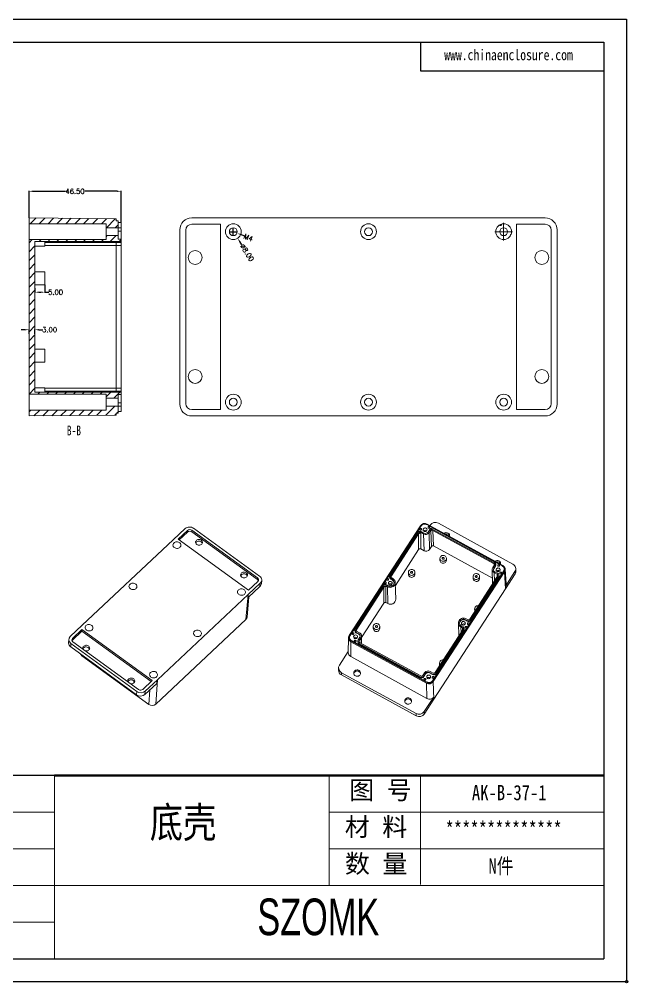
# Model space of a CAD drawing. Header units: inches. Extents: x -1263 to -64, y 346 to 832.
# Drawn here: x -370.8 to -63.6, y 345.6 to 831.6 of the extents above; entities that cross this region are included whole.
import ezdxf

# ---------------------------------------------------------------- set-up
doc = ezdxf.new("R2010")
doc.units = ezdxf.units.IN
doc.layers.add('10', color=7, linetype='Continuous')
doc.layers.add('文字', color=81, linetype='Continuous')
doc.layers.add('粗实线', color=7, linetype='Continuous', lineweight=30)
doc.layers.add('细实线', color=3, linetype='Continuous', lineweight=9)
doc.styles.add('SLDTEXTSTYLE6', font='TXT', dxfattribs={"width": 0.7})
doc.styles.get("Standard").update_dxf_attribs({"font": 'txt', "bigfont": 'gbcbig.shx'})
doc.styles.add('宋体', font='', dxfattribs={"width": 0.8, "height": 3.5})
doc.styles.add('长仿宋', font='', dxfattribs={"width": 0.7, "height": 4})
doc.styles.get('宋体').set_extended_font_data('SimSun')
doc.styles.get('长仿宋').set_extended_font_data('SimSun')
doc.dimstyles.new('2.5', dxfattribs={"dimtxt": 2.5, "dimasz": 2, "dimexe": 0.18, "dimexo": 0.0625, "dimgap": 0.09, "dimtad": 0, "dimzin": 0, "dimdsep": 46, "dimtxsty": 'Standard', "dimcen": 2, "dimclrd": 3, "dimclre": 3, "dimclrt": 256, "dimadec": 0, "dimazin": 0, "dimtfac": 1, "dimtofl": 0, "dimtmove": 0, "dimatfit": 3, "dimfxl": 1, "dimtolj": 1, "dimtzin": 0, "dimarcsym": 0})
pattern_1 = [(45, (-139.8787, -478.574), (-2.245064, 2.245064), [])]

# ---------------------------------------------------------------- blocks, each defined once
blk = doc.blocks.new('SW_CENTERMARKSYMBOL_33')
at = {"color": 0, "linetype": 'Continuous', "lineweight": 0}
for p, q in [((-2.5, 0), (-4.5, 0)), ((0, 0), (-2.5, 0)), ((0, 2.5), (0, 4.5)), ((0, 0), (0, 2.5)), ((0, 0), (0, -2.5)), ((0, 0), (2.5, 0)), ((2.5, 0), (4.5, 0)), ((0, -2.5), (0, -4.5))]:
    blk.add_line(p, q, dxfattribs=at)
blk = doc.blocks.new('*D149')
at = {"color": 3, "lineweight": -2, "transparency": 16777216}
for p, q in [((-365.88, 731.44), (-365.88, 744.98)), ((-363.88, 744.8), (-347.51, 744.8)), ((-321.38, 744.8), (-337.75, 744.8)), ((-319.38, 729.18), (-319.38, 744.98))]:
    blk.add_line(p, q, dxfattribs=at)
at = {"color": 3, "transparency": 16777216}
for points in [[(-363.88, 745.13), (-363.88, 744.46), (-365.88, 744.8)], [(-321.38, 745.13), (-321.38, 744.46), (-319.38, 744.8)]]:
    blk.add_solid(points, dxfattribs=at)
at = {"layer": 'Defpoints', "color": 0, "transparency": 16777216}
for p in [(-319.38, 744.8), (-365.88, 731.37), (-319.38, 729.11)]:
    blk.add_point(p, dxfattribs=at)
at = {"transparency": 16777216, "insert": (-342.63, 744.8), "char_height": 2.5, "attachment_point": 5}
blk.add_mtext('\\A1;46.50', dxfattribs=at)
blk = doc.blocks.new('*D150')
at = {"color": 3, "lineweight": -2, "transparency": 16777216}
for p, q in [((-367.88, 674.95), (-369.88, 674.95)), ((-365.88, 672.97), (-365.88, 675.13)), ((-362.88, 672.97), (-362.88, 675.13)), ((-360.88, 674.95), (-358.88, 674.95))]:
    blk.add_line(p, q, dxfattribs=at)
at = {"color": 3, "transparency": 16777216}
for points in [[(-367.88, 675.28), (-367.88, 674.62), (-365.88, 674.95)], [(-360.88, 675.28), (-360.88, 674.62), (-362.88, 674.95)]]:
    blk.add_solid(points, dxfattribs=at)
at = {"layer": 'Defpoints', "color": 0, "transparency": 16777216}
for p in [(-365.88, 672.91), (-362.88, 674.95), (-362.88, 672.91)]:
    blk.add_point(p, dxfattribs=at)
at = {"transparency": 16777216, "insert": (-355.46, 674.95), "char_height": 2.5, "attachment_point": 5}
blk.add_mtext('\\A1;3.00', dxfattribs=at)
blk = doc.blocks.new('*D151')
at = {"color": 3, "lineweight": -2, "transparency": 16777216}
for p, q in [((-362.88, 695.85), (-362.88, 693.7)), ((-357.88, 697.6), (-357.88, 693.7)), ((-360.88, 693.88), (-359.88, 693.88)), ((-357.88, 693.88), (-355.88, 693.88))]:
    blk.add_line(p, q, dxfattribs=at)
at = {"color": 3, "transparency": 16777216}
for points in [[(-360.88, 694.21), (-360.88, 693.55), (-362.88, 693.88)], [(-359.88, 694.21), (-359.88, 693.55), (-357.88, 693.88)]]:
    blk.add_solid(points, dxfattribs=at)
at = {"layer": 'Defpoints', "color": 0, "transparency": 16777216}
for p in [(-362.88, 695.91), (-357.88, 697.66), (-357.88, 693.88)]:
    blk.add_point(p, dxfattribs=at)
at = {"transparency": 16777216, "insert": (-352.46, 693.88), "char_height": 2.5, "attachment_point": 5}
blk.add_mtext('\\A1;5.00', dxfattribs=at)
blk = doc.blocks.new('*D153')
at = {"color": 3, "lineweight": -2, "transparency": 16777216}
for p, q in [((-264.73, 724.41), (-260.73, 724.41)), ((-262.73, 722.41), (-262.73, 726.41)), ((-258.34, 717.72), (-259.44, 719.4))]:
    blk.add_line(p, q, dxfattribs=at)
at = {"color": 3, "transparency": 16777216}
blk.add_solid([(-259.16, 719.58), (-259.72, 719.21), (-260.54, 721.07)], dxfattribs=at)
at = {"layer": 'Defpoints', "color": 0, "transparency": 16777216}
for p in [(-264.92, 727.76), (-260.54, 721.07)]:
    blk.add_point(p, dxfattribs=at)
at = {"transparency": 16777216, "insert": (-255.78, 713.82), "char_height": 2.5, "attachment_point": 5, "rotation": 303.2694}
blk.add_mtext('\\A1;∅8.00', dxfattribs=at)
blk = doc.blocks.new('*D154')
at = {"color": 3, "lineweight": -2, "transparency": 16777216}
for p, q in [((-264.73, 724.41), (-260.73, 724.41)), ((-262.73, 722.41), (-262.73, 726.41)), ((-257.14, 722.23), (-259, 722.96))]:
    blk.add_line(p, q, dxfattribs=at)
at = {"color": 3, "transparency": 16777216}
blk.add_solid([(-258.88, 723.27), (-259.12, 722.65), (-260.87, 723.69)], dxfattribs=at)
at = {"layer": 'Defpoints', "color": 0, "transparency": 16777216}
for p in [(-264.59, 725.14), (-260.87, 723.69)]:
    blk.add_point(p, dxfattribs=at)
at = {"transparency": 16777216, "insert": (-255.12, 721.44), "char_height": 2.5, "attachment_point": 5, "rotation": 338.7024}
blk.add_mtext('\\A1;M4', dxfattribs=at)

msp = doc.modelspace()

# ---------------------------------------------------------------- hatches: boundary and pattern name
at = {"linetype": 'Continuous', "lineweight": 0}
h = msp.add_hatch(dxfattribs=at)
h.set_pattern_fill('ANSI31', color=4, style=0)
h.set_pattern_definition(pattern_1)
h.paths.add_polyline_path([(-320.88, 729.913), (-321.88, 729.913), (-321.88, 730.913), (-365.88, 731.374), (-365.88, 728.413), (-326.88, 728.413), (-326.88, 726.413), (-320.88, 726.413)], flags=0)
h = msp.add_hatch(dxfattribs=at)
h.set_pattern_fill('ANSI31', color=4, style=0)
h.set_pattern_definition(pattern_1)
h.paths.add_polyline_path([(-362.88, 719.413), (-319.38, 719.413), (-319.38, 720.613), (-320.88, 720.613), (-320.88, 722.413), (-326.88, 722.413), (-326.88, 720.413), (-365.88, 720.413), (-365.88, 642.413), (-326.88, 642.413), (-326.88, 640.413), (-320.88, 640.413), (-320.88, 642.213), (-319.38, 642.213), (-319.38, 643.413), (-362.88, 643.413)], flags=0)
h = msp.add_hatch(dxfattribs=at)
h.set_pattern_fill('ANSI31', color=4, style=0)
h.set_pattern_definition(pattern_1)
h.paths.add_polyline_path([(-321.88, 632.913), (-320.88, 632.913), (-320.88, 636.413), (-326.88, 636.413), (-326.88, 634.413), (-365.88, 634.413), (-365.88, 631.453), (-321.88, 631.913)], flags=0)

# ---------------------------------------------------------------- linework, layer by layer
for p, q in [((-750.672, 831.561), (-64.132, 831.561)), ((-64.132, 831.561), (-64.132, 346.129)), ((-727.556, 820.003), (-75.69, 820.003)), ((-168.154, 820.003), (-168.154, 805.556)), ((-75.69, 820.003), (-75.69, 357.687)), ((-168.154, 805.556), (-75.69, 805.556)), ((-353.08, 450.15), (-491.775, 450.15)), ((-727.556, 357.687), (-75.69, 357.687)), ((-750.672, 346.129), (-64.132, 346.129))]:
    msp.add_line(p, q)
at = {"color": 7, "linetype": 'Continuous', "lineweight": 15}
for p, q in [((-365.88, 731.374), (-365.88, 728.413)), ((-365.88, 731.374), (-321.88, 730.913)), ((-321.88, 730.913), (-321.88, 729.913)), ((-321.88, 729.913), (-320.88, 729.913)), ((-320.88, 726.413), (-320.88, 729.913)), ((-320.88, 729.113), (-319.38, 729.113)), ((-319.38, 729.113), (-319.38, 726.413)), ((-283.731, 731.374), (-264.942, 731.374)), ((-264.942, 731.374), (-124.02, 731.374)), ((-105.231, 731.374), (-124.02, 731.374)), ((-326.88, 728.413), (-365.88, 728.413)), ((-365.88, 728.413), (-365.88, 720.413)), ((-326.88, 728.413), (-326.88, 726.413)), ((-326.88, 726.413), (-320.88, 726.413)), ((-326.88, 726.413), (-326.88, 722.413)), ((-320.88, 726.413), (-320.88, 722.413)), ((-319.38, 726.413), (-320.88, 726.413)), ((-319.38, 724.663), (-320.88, 724.663)), ((-319.38, 726.413), (-319.38, 724.663)), ((-319.38, 724.663), (-319.38, 720.613)), ((-289.731, 637.454), (-289.731, 725.373)), ((-286.731, 725.163), (-286.731, 637.663)), ((-269.231, 728.163), (-283.731, 728.163)), ((-269.231, 634.663), (-269.231, 728.163)), ((-119.731, 728.163), (-105.231, 728.163)), ((-119.731, 634.663), (-119.731, 728.163)), ((-102.231, 725.163), (-102.231, 637.663)), ((-99.231, 637.454), (-99.231, 725.373)), ((-365.88, 720.413), (-326.88, 720.413)), ((-365.88, 720.413), (-365.88, 642.413)), ((-362.88, 719.413), (-362.88, 643.413)), ((-319.38, 719.413), (-362.88, 719.413)), ((-357.88, 717.163), (-357.88, 719.413)), ((-326.88, 722.413), (-326.88, 720.413)), ((-320.88, 722.413), (-326.88, 722.413)), ((-320.88, 720.613), (-320.88, 722.413)), ((-320.88, 720.613), (-319.38, 720.613)), ((-319.38, 719.413), (-319.38, 720.613)), ((-319.38, 718.913), (-319.38, 719.413)), ((-362.88, 717.163), (-357.88, 717.163)), ((-319.38, 718.913), (-357.88, 718.913)), ((-319.38, 717.413), (-321.88, 717.413)), ((-321.88, 645.413), (-321.88, 717.413)), ((-319.38, 718.913), (-319.38, 717.413)), ((-319.38, 645.413), (-319.38, 717.413)), ((-357.88, 704.163), (-362.88, 704.163)), ((-357.88, 700.913), (-357.88, 704.163)), ((-357.88, 697.663), (-357.88, 700.913)), ((-362.88, 697.663), (-357.88, 697.663)), ((-357.88, 665.163), (-362.88, 665.163)), ((-357.88, 665.163), (-357.88, 661.913)), ((-357.88, 661.913), (-357.88, 658.663)), ((-362.88, 658.663), (-357.88, 658.663)), ((-365.88, 634.413), (-365.88, 642.413)), ((-365.88, 642.413), (-326.88, 642.413)), ((-357.88, 645.663), (-362.88, 645.663)), ((-319.38, 643.413), (-362.88, 643.413)), ((-357.88, 645.663), (-357.88, 643.413)), ((-319.38, 643.913), (-357.88, 643.913)), ((-326.88, 642.413), (-326.88, 640.413)), ((-321.88, 645.413), (-319.38, 645.413)), ((-319.38, 642.213), (-320.88, 642.213)), ((-320.88, 640.413), (-320.88, 642.213)), ((-319.38, 645.413), (-319.38, 643.913)), ((-319.38, 643.413), (-319.38, 643.913)), ((-319.38, 642.213), (-319.38, 643.413)), ((-319.38, 642.213), (-319.38, 638.163)), ((-320.88, 640.413), (-326.88, 640.413)), ((-326.88, 636.413), (-326.88, 640.413)), ((-320.88, 636.413), (-320.88, 640.413)), ((-319.38, 638.163), (-320.88, 638.163)), ((-319.38, 638.163), (-319.38, 636.414)), ((-326.88, 634.413), (-365.88, 634.413)), ((-365.88, 634.413), (-365.88, 631.453)), ((-321.88, 631.913), (-365.88, 631.453)), ((-326.88, 636.413), (-326.88, 634.413)), ((-326.88, 636.413), (-320.88, 636.413)), ((-321.88, 632.913), (-321.88, 631.913)), ((-320.88, 632.913), (-321.88, 632.913)), ((-320.88, 636.414), (-319.38, 636.414)), ((-320.88, 632.913), (-320.88, 636.413)), ((-319.38, 633.714), (-320.88, 633.714)), ((-319.38, 636.414), (-319.38, 633.714)), ((-283.731, 634.663), (-269.231, 634.663)), ((-105.231, 634.663), (-119.731, 634.663)), ((-264.942, 631.453), (-283.731, 631.453)), ((-124.02, 631.453), (-264.942, 631.453)), ((-105.231, 631.453), (-124.02, 631.453)), ((-293.112, 568.905), (-286.998, 574.638)), ((-285.78, 573.754), (-290.499, 569.329)), ((-285.834, 572.899), (-285.78, 573.754)), ((-283.721, 572.989), (-283.667, 573.843)), ((-250.487, 549.749), (-283.667, 573.843)), ((-282.77, 574.816), (-249.431, 550.606)), ((-168.252, 576.103), (-204.212, 520.703)), ((-167.827, 576.063), (-203.787, 520.664)), ((-126.907, 555.795), (-165.084, 576.706)), ((-126.645, 555.995), (-164.823, 576.907)), ((-163.502, 574.252), (-164.401, 572.867)), ((-162.987, 573.97), (-163.886, 572.585)), ((-163.294, 576.376), (-163.441, 576.15)), ((-162.976, 573.48), (-162.987, 573.97)), ((-162.687, 565.637), (-162.976, 573.48)), ((-131.073, 557.294), (-161.958, 574.211)), ((-161.958, 574.211), (-161.947, 573.722)), ((-131.062, 556.805), (-161.947, 573.722)), ((-161.947, 573.722), (-161.658, 565.878)), ((-130.765, 557.769), (-161.65, 574.686)), ((-121.555, 556.732), (-159.179, 577.341)), ((-338.968, 525.904), (-293.112, 568.905)), ((-290.499, 569.329), (-255.044, 543.583)), ((-285.834, 572.899), (-290.016, 568.978)), ((-250.541, 548.895), (-283.721, 572.989)), ((-169.674, 572.805), (-183.737, 551.14)), ((-169.159, 572.523), (-183.222, 550.858)), ((-169.148, 572.034), (-183.211, 550.369)), ((-169.148, 572.034), (-169.159, 572.523)), ((-169.154, 564.121), (-169.148, 572.034)), ((-166.629, 571.942), (-168.13, 572.764)), ((-168.13, 572.764), (-168.119, 572.274)), ((-168.119, 572.274), (-168.125, 564.362)), ((-166.321, 572.417), (-167.822, 573.239)), ((-166.629, 571.942), (-166.439, 563.439)), ((-163.886, 572.585), (-163.696, 564.082)), ((-169.154, 564.121), (-180.905, 546.018)), ((-166.439, 563.439), (-168.125, 564.362)), ((-162.687, 565.637), (-163.696, 564.082)), ((-131.899, 549.578), (-161.658, 565.878)), ((-158.392, 559.607), (-158.37, 558.63)), ((-155.121, 558.702), (-155.143, 559.679)), ((-131.714, 554.963), (-130.815, 556.348)), ((-131.199, 554.681), (-130.3, 556.066)), ((-131.199, 554.681), (-131.193, 554.388)), ((-131.193, 554.388), (-130.294, 555.773)), ((-131.062, 556.805), (-131.073, 557.294)), ((-130.294, 555.773), (-130.3, 556.066)), ((-130.102, 556.437), (-130.109, 556.73)), ((-125.93, 554.061), (-125.935, 554.256)), ((-124.995, 546.787), (-125.434, 554.151)), ((-120.029, 553.321), (-120.1, 554.518)), ((-250.541, 548.895), (-250.487, 549.749)), ((-183.928, 550.475), (-183.922, 550.182)), ((-183.272, 549.437), (-182.521, 549.026)), ((-183.272, 549.437), (-183.266, 549.144)), ((-183.222, 550.858), (-183.211, 550.369)), ((-182.964, 549.912), (-182.213, 549.501)), ((-174.334, 552.515), (-174.312, 551.538)), ((-171.063, 551.61), (-171.085, 552.588)), ((-162.178, 497.872), (-126.218, 553.272)), ((-162.174, 497.677), (-126.214, 553.077)), ((-161.745, 497.442), (-125.785, 552.842)), ((-143.329, 529.006), (-129.266, 550.672)), ((-142.814, 528.725), (-128.751, 550.39)), ((-142.808, 528.431), (-128.745, 550.097)), ((-141.662, 550.443), (-141.641, 549.466)), ((-138.391, 549.539), (-138.413, 550.516)), ((-131.998, 553.978), (-131.835, 546.713)), ((-129.524, 551.618), (-131.026, 552.44)), ((-129.216, 552.093), (-130.717, 552.915)), ((-129.513, 551.128), (-129.524, 551.618)), ((-129.044, 553.619), (-129.029, 552.951)), ((-128.745, 550.097), (-128.751, 550.39)), ((-128.553, 550.761), (-128.56, 551.054)), ((-128.511, 553.085), (-128.521, 553.508)), ((-126.218, 553.272), (-126.214, 553.077)), ((-125.277, 544.316), (-125.785, 552.842)), ((-125.277, 544.316), (-120.451, 551.751)), ((-125.198, 545.744), (-120.522, 552.948)), ((-120.451, 551.751), (-120.522, 552.948)), ((-249.108, 547.123), (-255.222, 541.39)), ((-249.256, 545.444), (-255.18, 539.888)), ((-255.044, 543.583), (-250.326, 548.007)), ((-249.256, 545.444), (-249.108, 547.123)), ((-248.541, 546.857), (-248.393, 548.536)), ((-187.204, 545.798), (-201.267, 524.132)), ((-186.69, 545.516), (-200.752, 523.85)), ((-186.679, 545.027), (-200.742, 523.362)), ((-186.679, 545.027), (-186.69, 545.516)), ((-186.684, 537.114), (-186.679, 545.027)), ((-184.91, 545.346), (-185.661, 545.757)), ((-185.661, 545.757), (-185.65, 545.267)), ((-185.65, 545.267), (-185.655, 537.355)), ((-184.602, 545.82), (-185.353, 546.232)), ((-184.91, 545.346), (-184.721, 536.843)), ((-183.266, 549.144), (-182.515, 548.733)), ((-182.521, 549.026), (-182.515, 548.733)), ((-180.748, 538.979), (-180.937, 547.482)), ((-161.474, 488.551), (-125.277, 544.316)), ((-255.222, 541.39), (-301.078, 498.39)), ((-256.339, 528.848), (-255.222, 541.39)), ((-255.743, 530.024), (-254.836, 540.211)), ((-186.684, 537.114), (-198.002, 519.678)), ((-185.655, 537.355), (-184.721, 536.843)), ((-140.875, 534.188), (-140.853, 533.211)), ((-345.082, 520.171), (-338.968, 525.904)), ((-256.339, 528.848), (-301.895, 486.129)), ((-192.057, 525.211), (-192.035, 524.234)), ((-188.786, 524.306), (-188.808, 525.283)), ((-149.081, 527.04), (-148.932, 520.374)), ((-147.055, 524.61), (-147.805, 525.022)), ((-146.746, 525.085), (-147.497, 525.496)), ((-145.417, 528.702), (-144.666, 528.29)), ((-145.417, 528.702), (-145.41, 528.408)), ((-145.41, 528.408), (-144.659, 527.997)), ((-145.108, 529.176), (-144.358, 528.765)), ((-144.659, 527.997), (-144.666, 528.29)), ((-142.814, 528.725), (-142.808, 528.431)), ((-343.919, 518.433), (-339.2, 522.857)), ((-343.865, 519.287), (-339.146, 523.711)), ((-339.2, 522.857), (-339.146, 523.711)), ((-339.2, 522.857), (-304.228, 497.461)), ((-339.146, 523.711), (-303.692, 497.965)), ((-201.459, 523.468), (-201.452, 523.175)), ((-200.803, 522.43), (-199.301, 521.607)), ((-200.803, 522.43), (-200.796, 522.136)), ((-200.796, 522.136), (-199.295, 521.314)), ((-200.752, 523.85), (-200.742, 523.362)), ((-200.494, 522.904), (-198.993, 522.082)), ((-199.301, 521.607), (-199.295, 521.314)), ((-197.935, 516.675), (-198.021, 520.544)), ((-160.859, 501.999), (-146.797, 523.664)), ((-160.345, 501.717), (-146.282, 523.382)), ((-160.338, 501.424), (-146.275, 523.089)), ((-147.044, 524.12), (-147.055, 524.61)), ((-146.275, 523.089), (-146.282, 523.382)), ((-146.084, 523.754), (-146.09, 524.047)), ((-345.803, 518.66), (-345.872, 516.923)), ((-344.759, 516.688), (-344.827, 514.951)), ((-344.759, 516.688), (-311.42, 492.478)), ((-343.919, 518.433), (-343.865, 519.287)), ((-310.524, 493.451), (-343.703, 517.545)), ((-204.567, 519.55), (-204.674, 512.059)), ((-204.071, 519.679), (-204.067, 519.484)), ((-203.351, 517.55), (-203.459, 510.058)), ((-203.351, 517.55), (-165.174, 496.638)), ((-203.099, 518.141), (-164.921, 497.229)), ((-203.099, 518.141), (-203.094, 517.946)), ((-203.094, 517.946), (-164.917, 497.034)), ((-199.91, 517.792), (-199.903, 517.499)), ((-198.819, 519.841), (-199.718, 518.456)), ((-199.254, 516.754), (-168.369, 499.836)), ((-199.254, 516.754), (-199.247, 516.46)), ((-199.247, 516.46), (-168.362, 499.543)), ((-198.305, 519.559), (-199.204, 518.174)), ((-199.204, 518.174), (-199.193, 517.684)), ((-198.945, 517.228), (-168.06, 500.311)), ((-344.827, 514.951), (-311.568, 490.798)), ((-305.418, 485.98), (-339.167, 510.488)), ((-209.143, 505.742), (-204.666, 512.64)), ((-203.459, 510.058), (-164.94, 488.96)), ((-158.598, 506.884), (-158.576, 505.907)), ((-209.569, 504.363), (-209.588, 503.215)), ((-208.11, 501.958), (-208.129, 500.809)), ((-170.415, 480.152), (-208.129, 500.809)), ((-170.486, 481.349), (-208.11, 501.958)), ((-167.032, 500.552), (-166.133, 501.937)), ((-166.517, 500.27), (-165.618, 501.655)), ((-166.51, 499.977), (-165.611, 501.362)), ((-165.618, 501.655), (-165.611, 501.362)), ((-163.698, 502.105), (-162.196, 501.283)), ((-163.698, 502.105), (-163.691, 501.812)), ((-163.691, 501.812), (-162.19, 500.99)), ((-163.389, 502.58), (-161.888, 501.758)), ((-162.19, 500.99), (-162.196, 501.283)), ((-160.345, 501.717), (-160.338, 501.424)), ((-303.692, 497.965), (-308.41, 493.54)), ((-307.34, 490.977), (-301.416, 496.532)), ((-307.192, 492.656), (-301.078, 498.39)), ((-301.078, 498.39), (-301.895, 486.129)), ((-168.362, 499.543), (-168.369, 499.836)), ((-166.517, 500.27), (-166.51, 499.977)), ((-164.94, 488.96), (-165.174, 496.638)), ((-164.921, 497.229), (-164.917, 497.034)), ((-162.178, 497.872), (-162.174, 497.677)), ((-161.745, 497.442), (-161.474, 488.551)), ((-311.568, 490.798), (-311.42, 492.478)), ((-307.192, 492.656), (-307.34, 490.977)), ((-161.695, 489.518), (-166.371, 482.313)), ((-166.3, 481.116), (-161.474, 488.551)), ((-170.415, 480.152), (-170.486, 481.349)), ((-166.371, 482.313), (-166.3, 481.116))]:
    msp.add_line(p, q, dxfattribs=at)
at = {"color": 8, "linetype": 'Continuous', "lineweight": 15}
for p, q in [((-321.88, 717.413), (-357.88, 717.413)), ((-357.88, 645.413), (-321.88, 645.413)), ((-131.033, 556.012), (-131.062, 556.805)), ((-183.211, 550.369), (-183.211, 550.133)), ((-131.026, 552.44), (-130.929, 548.11)), ((-129.478, 550.345), (-129.513, 551.128)), ((-147.805, 525.022), (-147.742, 522.207)), ((-200.742, 523.362), (-200.742, 523.125)), ((-147.009, 523.337), (-147.044, 524.12)), ((-199.193, 517.684), (-199.191, 517.446)), ((-198.305, 519.559), (-198.244, 516.844)), ((-339.154, 510.831), (-339.167, 510.488)), ((-305.418, 485.98), (-304.935, 493.232))]:
    msp.add_line(p, q, dxfattribs=at)
at = {"color": 7, "linetype": 'Continuous', "lineweight": 15, "flags": 128}
for points in [[(-168.314, 573.97), (-168.149, 573.916), (-167.973, 573.925), (-167.815, 573.994), (-167.697, 574.114), (-167.638, 574.267), (-167.646, 574.428), (-167.722, 574.574), (-167.852, 574.682), (-168.017, 574.736), (-168.192, 574.727), (-168.351, 574.658), (-168.469, 574.537), (-168.528, 574.385), (-168.519, 574.224), (-168.444, 574.078), (-168.314, 573.97)], [(-166.431, 573.287), (-166.141, 573.181), (-165.829, 573.162), (-165.525, 573.233), (-165.26, 573.387), (-165.06, 573.609), (-164.943, 573.876), (-164.921, 574.164), (-164.998, 574.443), (-165.164, 574.686), (-165.404, 574.87), (-165.694, 574.976), (-166.006, 574.995), (-166.31, 574.924), (-166.575, 574.77), (-166.775, 574.548), (-166.892, 574.281), (-166.914, 573.994), (-166.837, 573.714), (-166.671, 573.471), (-166.431, 573.287)], [(-164.199, 574.934), (-164.034, 574.88), (-163.858, 574.889), (-163.7, 574.959), (-163.582, 575.079), (-163.523, 575.231), (-163.532, 575.393), (-163.607, 575.539), (-163.737, 575.647), (-163.902, 575.7), (-164.077, 575.692), (-164.236, 575.622), (-164.354, 575.502), (-164.413, 575.349), (-164.404, 575.188), (-164.329, 575.042), (-164.199, 574.934)], [(-281.191, 566.685), (-280.854, 566.492), (-280.474, 566.366), (-280.072, 566.316), (-279.668, 566.342), (-279.285, 566.445), (-278.943, 566.619), (-278.661, 566.853), (-278.454, 567.136), (-278.333, 567.452), (-278.305, 567.785), (-278.371, 568.116), (-278.528, 568.427), (-278.767, 568.702), (-279.075, 568.926), (-279.436, 569.086), (-279.83, 569.175), (-280.236, 569.187), (-280.632, 569.122), (-280.997, 568.983), (-281.311, 568.777), (-281.557, 568.517), (-281.722, 568.215), (-281.797, 567.888), (-281.778, 567.555), (-281.666, 567.231), (-281.467, 566.936), (-281.191, 566.685)], [(-292.493, 565.093), (-292.789, 565.358), (-293.01, 565.668), (-293.146, 566.008), (-293.191, 566.362), (-293.142, 566.715), (-293.002, 567.048), (-292.777, 567.347), (-292.478, 567.598), (-292.119, 567.788), (-291.717, 567.91), (-291.29, 567.957), (-290.859, 567.927), (-290.443, 567.822), (-290.062, 567.646), (-289.734, 567.407), (-289.474, 567.118), (-289.295, 566.791), (-289.204, 566.442), (-289.206, 566.086), (-289.301, 565.742), (-289.484, 565.424), (-289.748, 565.147), (-290.079, 564.925), (-290.461, 564.768), (-290.878, 564.684), (-291.31, 564.675), (-291.736, 564.743), (-292.137, 564.884), (-292.493, 565.093)], [(-157.602, 558.357), (-157.911, 558.577), (-158.154, 558.859), (-158.317, 559.187), (-158.389, 559.541), (-158.367, 559.901), (-158.252, 560.246), (-158.051, 560.556), (-157.775, 560.813), (-157.44, 561.002), (-157.067, 561.112), (-156.676, 561.137), (-156.29, 561.075), (-155.932, 560.929), (-155.623, 560.709), (-155.38, 560.427), (-155.218, 560.099), (-155.146, 559.745), (-155.168, 559.385), (-155.283, 559.04), (-155.484, 558.73), (-155.76, 558.473), (-156.094, 558.284), (-156.468, 558.174), (-156.859, 558.15), (-157.244, 558.212), (-157.602, 558.357)], [(-157.024, 559.247), (-157.169, 559.367), (-157.252, 559.529), (-157.262, 559.709), (-157.196, 559.878), (-157.065, 560.012), (-156.889, 560.089), (-156.694, 560.099), (-156.51, 560.039), (-156.366, 559.919), (-156.282, 559.757), (-156.273, 559.577), (-156.338, 559.408), (-156.469, 559.275), (-156.646, 559.197), (-156.84, 559.188), (-157.024, 559.247)], [(-173.544, 551.265), (-173.853, 551.485), (-174.096, 551.767), (-174.259, 552.095), (-174.331, 552.449), (-174.309, 552.809), (-174.194, 553.154), (-173.993, 553.464), (-173.717, 553.721), (-173.382, 553.91), (-173.009, 554.02), (-172.618, 554.045), (-172.232, 553.983), (-171.874, 553.837), (-171.565, 553.617), (-171.322, 553.335), (-171.16, 553.008), (-171.088, 552.653), (-171.11, 552.293), (-171.225, 551.948), (-171.426, 551.638), (-171.702, 551.381), (-172.036, 551.192), (-172.41, 551.082), (-172.8, 551.058), (-173.186, 551.12), (-173.544, 551.265)], [(-129.541, 553.08), (-129.781, 553.264), (-129.947, 553.508), (-130.023, 553.787), (-130.002, 554.074), (-129.885, 554.342), (-129.684, 554.563), (-129.419, 554.717), (-129.116, 554.788), (-128.804, 554.77), (-128.513, 554.663), (-128.273, 554.479), (-128.107, 554.236), (-128.031, 553.957), (-128.052, 553.67), (-128.169, 553.402), (-128.37, 553.18), (-128.635, 553.027), (-128.938, 552.955), (-129.25, 552.974), (-129.541, 553.08)], [(-129.024, 555.667), (-129.155, 555.776), (-129.23, 555.921), (-129.238, 556.083), (-129.179, 556.235), (-129.062, 556.355), (-128.903, 556.425), (-128.727, 556.434), (-128.562, 556.38), (-128.432, 556.272), (-128.357, 556.126), (-128.348, 555.965), (-128.407, 555.812), (-128.525, 555.692), (-128.684, 555.622), (-128.859, 555.614), (-129.024, 555.667)], [(-258.439, 550.163), (-258.715, 550.414), (-258.914, 550.71), (-259.026, 551.033), (-259.045, 551.367), (-258.97, 551.693), (-258.805, 551.995), (-258.559, 552.256), (-258.245, 552.461), (-257.88, 552.6), (-257.484, 552.665), (-257.078, 552.653), (-256.684, 552.565), (-256.323, 552.404), (-256.015, 552.18), (-255.776, 551.905), (-255.62, 551.594), (-255.554, 551.263), (-255.582, 550.931), (-255.703, 550.614), (-255.909, 550.331), (-256.191, 550.097), (-256.533, 549.923), (-256.916, 549.821), (-257.32, 549.794), (-257.723, 549.844), (-258.103, 549.97), (-258.439, 550.163)], [(-184.569, 549.375), (-184.735, 549.429), (-184.91, 549.42), (-185.069, 549.351), (-185.186, 549.23), (-185.245, 549.078), (-185.237, 548.917), (-185.162, 548.771), (-185.032, 548.663), (-184.866, 548.609), (-184.691, 548.618), (-184.532, 548.687), (-184.414, 548.807), (-184.355, 548.96), (-184.364, 549.121), (-184.439, 549.267), (-184.569, 549.375)], [(-182.213, 549.501), (-181.8, 549.22), (-181.454, 548.87), (-181.189, 548.465), (-181.016, 548.02), (-180.94, 547.552), (-180.965, 547.078), (-181.09, 546.619), (-181.31, 546.19), (-181.616, 545.808), (-181.997, 545.488), (-182.438, 545.243), (-182.923, 545.082), (-183.432, 545.01), (-183.946, 545.032), (-184.445, 545.145), (-184.91, 545.346)], [(-172.966, 552.156), (-173.111, 552.276), (-173.194, 552.438), (-173.204, 552.617), (-173.138, 552.786), (-173.007, 552.92), (-172.831, 552.997), (-172.636, 553.007), (-172.452, 552.947), (-172.308, 552.827), (-172.224, 552.665), (-172.215, 552.486), (-172.28, 552.316), (-172.411, 552.183), (-172.588, 552.105), (-172.782, 552.096), (-172.966, 552.156)], [(-140.873, 549.194), (-140.515, 549.048), (-140.129, 548.986), (-139.738, 549.011), (-139.365, 549.121), (-139.03, 549.31), (-138.755, 549.567), (-138.553, 549.877), (-138.438, 550.222), (-138.416, 550.582), (-138.489, 550.936), (-138.651, 551.264), (-138.894, 551.546), (-139.203, 551.766), (-139.561, 551.911), (-139.947, 551.973), (-140.337, 551.949), (-140.711, 551.839), (-141.045, 551.65), (-141.321, 551.393), (-141.522, 551.083), (-141.637, 550.738), (-141.659, 550.378), (-141.587, 550.023), (-141.425, 549.696), (-141.182, 549.414), (-140.873, 549.194)], [(-140.295, 550.084), (-140.111, 550.024), (-139.916, 550.034), (-139.74, 550.111), (-139.609, 550.245), (-139.543, 550.414), (-139.553, 550.593), (-139.636, 550.755), (-139.781, 550.875), (-139.965, 550.935), (-140.16, 550.926), (-140.336, 550.848), (-140.467, 550.715), (-140.532, 550.545), (-140.523, 550.366), (-140.439, 550.204), (-140.295, 550.084)], [(-127.992, 551.883), (-128.122, 551.991), (-128.197, 552.137), (-128.206, 552.299), (-128.147, 552.451), (-128.029, 552.571), (-127.87, 552.641), (-127.695, 552.65), (-127.53, 552.596), (-127.399, 552.488), (-127.324, 552.342), (-127.316, 552.18), (-127.375, 552.028), (-127.492, 551.908), (-127.651, 551.838), (-127.827, 551.83), (-127.992, 551.883)], [(-314.702, 544.267), (-314.998, 544.532), (-315.219, 544.842), (-315.355, 545.183), (-315.399, 545.537), (-315.35, 545.889), (-315.21, 546.222), (-314.986, 546.521), (-314.687, 546.772), (-314.328, 546.963), (-313.926, 547.084), (-313.499, 547.131), (-313.067, 547.101), (-312.651, 546.996), (-312.271, 546.82), (-311.943, 546.582), (-311.683, 546.293), (-311.503, 545.966), (-311.413, 545.616), (-311.415, 545.261), (-311.51, 544.916), (-311.693, 544.598), (-311.956, 544.322), (-312.287, 544.1), (-312.67, 543.943), (-313.087, 543.858), (-313.519, 543.849), (-313.945, 543.917), (-314.346, 544.059), (-314.702, 544.267)], [(-185.725, 547.594), (-185.89, 547.648), (-186.066, 547.64), (-186.224, 547.57), (-186.342, 547.45), (-186.401, 547.297), (-186.393, 547.136), (-186.318, 546.99), (-186.187, 546.882), (-186.022, 546.828), (-185.847, 546.837), (-185.688, 546.907), (-185.57, 547.027), (-185.511, 547.179), (-185.52, 547.34), (-185.595, 547.486), (-185.725, 547.594)], [(-182.521, 549.026), (-182.161, 548.774), (-181.871, 548.454), (-181.665, 548.083), (-181.555, 547.678), (-181.545, 547.261), (-181.637, 546.852), (-181.824, 546.472), (-182.099, 546.139), (-182.448, 545.87), (-182.852, 545.68), (-183.292, 545.577), (-183.745, 545.566), (-184.189, 545.649), (-184.602, 545.82)], [(-182.934, 547.863), (-182.694, 547.679), (-182.528, 547.435), (-182.452, 547.156), (-182.473, 546.869), (-182.59, 546.601), (-182.791, 546.38), (-183.056, 546.226), (-183.359, 546.155), (-183.671, 546.173), (-183.962, 546.28), (-184.202, 546.464), (-184.368, 546.707), (-184.444, 546.986), (-184.423, 547.274), (-184.306, 547.541), (-184.105, 547.763), (-183.84, 547.917), (-183.537, 547.988), (-183.224, 547.969), (-182.934, 547.863)], [(-259.883, 541.411), (-259.526, 541.203), (-259.125, 541.062), (-258.699, 540.994), (-258.268, 541.002), (-257.851, 541.087), (-257.468, 541.244), (-257.137, 541.466), (-256.874, 541.742), (-256.69, 542.061), (-256.595, 542.405), (-256.593, 542.761), (-256.684, 543.11), (-256.863, 543.437), (-257.123, 543.726), (-257.451, 543.964), (-257.832, 544.14), (-258.248, 544.246), (-258.679, 544.276), (-259.106, 544.229), (-259.508, 544.107), (-259.867, 543.916), (-260.166, 543.666), (-260.391, 543.367), (-260.531, 543.033), (-260.58, 542.681), (-260.535, 542.327), (-260.399, 541.987), (-260.178, 541.677), (-259.883, 541.411)], [(-140.853, 533.211), (-140.85, 533.145), (-140.808, 532.89)], [(-336.911, 523.442), (-337.207, 523.707), (-337.427, 524.017), (-337.563, 524.357), (-337.608, 524.711), (-337.559, 525.064), (-337.419, 525.397), (-337.194, 525.696), (-336.895, 525.947), (-336.537, 526.137), (-336.134, 526.259), (-335.707, 526.306), (-335.276, 526.276), (-334.86, 526.17), (-334.479, 525.995), (-334.151, 525.756), (-333.891, 525.467), (-333.712, 525.14), (-333.621, 524.791), (-333.623, 524.435), (-333.718, 524.091), (-333.902, 523.773), (-334.165, 523.496), (-334.496, 523.274), (-334.879, 523.117), (-335.296, 523.032), (-335.728, 523.024), (-336.154, 523.092), (-336.554, 523.233), (-336.911, 523.442)], [(-189.597, 526.533), (-189.955, 526.679), (-190.341, 526.741), (-190.732, 526.716), (-191.105, 526.606), (-191.44, 526.417), (-191.716, 526.16), (-191.917, 525.85), (-192.032, 525.505), (-192.054, 525.145), (-191.982, 524.791), (-191.819, 524.463), (-191.576, 524.181), (-191.267, 523.961), (-190.909, 523.816), (-190.524, 523.754), (-190.133, 523.778), (-189.759, 523.888), (-189.425, 524.077), (-189.149, 524.334), (-188.948, 524.644), (-188.833, 524.989), (-188.811, 525.349), (-188.883, 525.703), (-189.045, 526.031), (-189.288, 526.313), (-189.597, 526.533)], [(-190.175, 525.643), (-190.359, 525.703), (-190.554, 525.693), (-190.73, 525.616), (-190.861, 525.482), (-190.927, 525.313), (-190.917, 525.134), (-190.834, 524.972), (-190.689, 524.851), (-190.505, 524.792), (-190.311, 524.801), (-190.134, 524.879), (-190.003, 525.012), (-189.938, 525.182), (-189.947, 525.361), (-190.031, 525.523), (-190.175, 525.643)], [(-147.805, 525.022), (-148.219, 525.302), (-148.564, 525.652), (-148.829, 526.057), (-149.003, 526.502), (-149.078, 526.97), (-149.053, 527.444), (-148.929, 527.904), (-148.709, 528.333), (-148.402, 528.714), (-148.021, 529.034), (-147.58, 529.279), (-147.096, 529.44), (-146.587, 529.512), (-146.073, 529.49), (-145.574, 529.377), (-145.108, 529.176)], [(-147.497, 525.496), (-147.858, 525.748), (-148.148, 526.068), (-148.353, 526.439), (-148.464, 526.844), (-148.473, 527.261), (-148.382, 527.67), (-148.194, 528.051), (-147.919, 528.383), (-147.571, 528.652), (-147.166, 528.842), (-146.727, 528.945), (-146.273, 528.956), (-145.829, 528.873), (-145.417, 528.702)], [(-146.044, 527.656), (-146.334, 527.762), (-146.646, 527.781), (-146.95, 527.71), (-147.215, 527.556), (-147.415, 527.334), (-147.532, 527.067), (-147.553, 526.78), (-147.477, 526.5), (-147.311, 526.257), (-147.071, 526.073), (-146.781, 525.967), (-146.469, 525.948), (-146.165, 526.019), (-145.9, 526.173), (-145.7, 526.395), (-145.583, 526.662), (-145.561, 526.95), (-145.638, 527.229), (-145.804, 527.472), (-146.044, 527.656)], [(-144.974, 525.273), (-144.844, 525.165), (-144.769, 525.019), (-144.76, 524.858), (-144.819, 524.705), (-144.937, 524.585), (-145.096, 524.516), (-145.271, 524.507), (-145.436, 524.561), (-145.566, 524.669), (-145.642, 524.815), (-145.65, 524.976), (-145.591, 525.128), (-145.473, 525.249), (-145.315, 525.318), (-145.139, 525.327), (-144.974, 525.273)], [(-143.818, 527.054), (-143.688, 526.946), (-143.613, 526.8), (-143.604, 526.638), (-143.663, 526.486), (-143.781, 526.366), (-143.94, 526.296), (-144.115, 526.288), (-144.28, 526.341), (-144.411, 526.449), (-144.486, 526.595), (-144.494, 526.757), (-144.435, 526.909), (-144.317, 527.029), (-144.159, 527.099), (-143.983, 527.108), (-143.818, 527.054)], [(-282.091, 520.586), (-281.735, 520.378), (-281.334, 520.236), (-280.908, 520.168), (-280.476, 520.177), (-280.059, 520.262), (-279.676, 520.419), (-279.346, 520.641), (-279.082, 520.917), (-278.899, 521.235), (-278.804, 521.58), (-278.802, 521.935), (-278.892, 522.284), (-279.072, 522.611), (-279.332, 522.901), (-279.66, 523.139), (-280.041, 523.315), (-280.456, 523.42), (-280.888, 523.45), (-281.315, 523.403), (-281.717, 523.281), (-282.076, 523.091), (-282.375, 522.84), (-282.599, 522.541), (-282.74, 522.208), (-282.788, 521.856), (-282.744, 521.501), (-282.608, 521.161), (-282.387, 520.851), (-282.091, 520.586)], [(-202.014, 522.052), (-201.883, 521.944), (-201.808, 521.798), (-201.8, 521.637), (-201.859, 521.485), (-201.977, 521.365), (-202.135, 521.295), (-202.311, 521.286), (-202.476, 521.34), (-202.606, 521.448), (-202.681, 521.594), (-202.69, 521.755), (-202.631, 521.908), (-202.513, 522.028), (-202.354, 522.098), (-202.179, 522.106), (-202.014, 522.052)], [(-200.465, 520.855), (-200.225, 520.671), (-200.059, 520.428), (-199.982, 520.149), (-200.004, 519.861), (-200.12, 519.594), (-200.321, 519.372), (-200.586, 519.218), (-200.89, 519.147), (-201.202, 519.166), (-201.492, 519.272), (-201.732, 519.456), (-201.898, 519.7), (-201.974, 519.979), (-201.953, 520.266), (-201.836, 520.534), (-201.636, 520.755), (-201.37, 520.909), (-201.067, 520.98), (-200.755, 520.962), (-200.465, 520.855)], [(-344.158, 518.122), (-344.087, 518.238), (-343.919, 518.433)], [(-338.623, 513.856), (-338.723, 514.156), (-338.742, 514.49), (-338.667, 514.816), (-338.502, 515.118), (-338.256, 515.379), (-337.942, 515.584), (-337.578, 515.723), (-337.182, 515.788), (-336.775, 515.776), (-336.381, 515.688), (-336.021, 515.527), (-335.712, 515.303), (-335.474, 515.028), (-335.317, 514.717), (-335.251, 514.386), (-335.279, 514.054), (-335.4, 513.737), (-335.607, 513.454), (-335.888, 513.22), (-336.23, 513.046), (-336.613, 512.944), (-337.017, 512.917), (-337.39, 512.961)], [(-200.981, 518.268), (-200.851, 518.16), (-200.776, 518.014), (-200.767, 517.853), (-200.826, 517.701), (-200.944, 517.58), (-201.103, 517.511), (-201.278, 517.502), (-201.443, 517.556), (-201.573, 517.664), (-201.649, 517.81), (-201.657, 517.971), (-201.598, 518.124), (-201.48, 518.244), (-201.322, 518.313), (-201.146, 518.322), (-200.981, 518.268)], [(-158.531, 505.586), (-158.573, 505.841), (-158.576, 505.907)], [(-304.3, 499.76), (-303.944, 499.552), (-303.543, 499.411), (-303.117, 499.343), (-302.685, 499.351), (-302.268, 499.436), (-301.885, 499.593), (-301.554, 499.815), (-301.291, 500.091), (-301.108, 500.409), (-301.013, 500.754), (-301.01, 501.11), (-301.101, 501.459), (-301.281, 501.786), (-301.54, 502.075), (-301.868, 502.313), (-302.249, 502.489), (-302.665, 502.595), (-303.097, 502.625), (-303.523, 502.578), (-303.926, 502.456), (-304.285, 502.265), (-304.583, 502.015), (-304.808, 501.716), (-304.948, 501.382), (-304.997, 501.03), (-304.953, 500.676), (-304.817, 500.336), (-304.596, 500.026), (-304.3, 499.76)], [(-201.075, 500.384), (-201.397, 500.611), (-201.653, 500.9), (-201.83, 501.237), (-201.917, 501.601), (-201.911, 501.975), (-201.811, 502.338), (-201.623, 502.67), (-201.357, 502.954), (-201.027, 503.174), (-200.651, 503.317), (-200.25, 503.378), (-199.845, 503.352), (-199.458, 503.24), (-199.109, 503.049), (-198.818, 502.789), (-198.6, 502.474), (-198.467, 502.121), (-198.427, 501.749), (-198.48, 501.378), (-198.625, 501.028), (-198.854, 500.719), (-199.154, 500.465), (-199.509, 500.282), (-199.9, 500.179), (-200.306, 500.162), (-200.705, 500.232), (-201.075, 500.384)], [(-163.574, 500.649), (-163.864, 500.755), (-164.177, 500.774), (-164.48, 500.703), (-164.745, 500.549), (-164.946, 500.327), (-165.063, 500.06), (-165.084, 499.772), (-165.008, 499.493), (-164.842, 499.25), (-164.602, 499.066), (-164.311, 498.959), (-163.999, 498.941), (-163.696, 499.012), (-163.431, 499.166), (-163.23, 499.387), (-163.113, 499.655), (-163.092, 499.942), (-163.168, 500.221), (-163.334, 500.465), (-163.574, 500.649)], [(-314.639, 496.439), (-314.265, 496.395), (-313.861, 496.422), (-313.478, 496.525), (-313.137, 496.698), (-312.855, 496.933), (-312.648, 497.216), (-312.527, 497.532), (-312.499, 497.864), (-312.565, 498.195), (-312.722, 498.507), (-312.961, 498.781), (-313.269, 499.005), (-313.63, 499.166), (-314.024, 499.255), (-314.43, 499.267), (-314.826, 499.201), (-315.191, 499.062), (-315.505, 498.857), (-315.751, 498.596), (-315.916, 498.295), (-315.991, 497.968), (-315.972, 497.634), (-315.871, 497.334)], [(-165.806, 499.001), (-165.972, 499.055), (-166.147, 499.047), (-166.306, 498.977), (-166.424, 498.857), (-166.483, 498.704), (-166.474, 498.543), (-166.399, 498.397), (-166.269, 498.289), (-166.103, 498.235), (-165.928, 498.244), (-165.769, 498.314), (-165.651, 498.434), (-165.592, 498.586), (-165.601, 498.748), (-165.676, 498.893), (-165.806, 499.001)], [(-161.691, 499.966), (-161.857, 500.02), (-162.032, 500.011), (-162.191, 499.941), (-162.309, 499.821), (-162.368, 499.669), (-162.359, 499.508), (-162.284, 499.362), (-162.154, 499.254), (-161.988, 499.2), (-161.813, 499.208), (-161.654, 499.278), (-161.536, 499.398), (-161.477, 499.551), (-161.486, 499.712), (-161.561, 499.858), (-161.691, 499.966)], [(-175.338, 486.286), (-174.967, 486.134), (-174.568, 486.064), (-174.162, 486.082), (-173.771, 486.185), (-173.416, 486.368), (-173.116, 486.621), (-172.888, 486.931), (-172.743, 487.281), (-172.689, 487.652), (-172.73, 488.023), (-172.863, 488.376), (-173.08, 488.691), (-173.372, 488.951), (-173.72, 489.142), (-174.107, 489.254), (-174.513, 489.28), (-174.914, 489.22), (-175.289, 489.076), (-175.619, 488.856), (-175.885, 488.573), (-176.073, 488.241), (-176.173, 487.878), (-176.18, 487.504), (-176.092, 487.139), (-175.916, 486.803), (-175.66, 486.513), (-175.338, 486.286)]]:
    msp.add_lwpolyline(points, dxfattribs=at)
at = {"color": 7, "linetype": 'Continuous', "lineweight": 15}
for centre, radius in [((-262.731, 724.413), 4), ((-262.731, 724.413), 2), ((-194.481, 724.413), 4), ((-194.481, 724.413), 2), ((-126.231, 724.413), 4), ((-126.231, 724.413), 2), ((-281.981, 711.413), 3.5), ((-106.981, 711.413), 3.5), ((-281.981, 651.413), 3.5), ((-106.981, 651.413), 3.5), ((-262.731, 638.413), 4), ((-194.481, 638.413), 4), ((-126.231, 638.413), 4), ((-262.731, 638.413), 2), ((-194.481, 638.413), 2), ((-126.231, 638.413), 2)]:
    msp.add_circle(centre, radius, dxfattribs=at)
msp.add_circle((-64.132, 346.129), 0.557)
for centre, radius, start, end in [((-283.731, 725.163), 3, 90, 180), ((-127.981, 728.413), 0.9, 233.15105, 354.10771), ((-105.231, 725.163), 3, 0, 90), ((-121.981, 722.413), 0.9, 119.17503, 190.42273), ((-283.731, 637.663), 3, 180, 270), ((-105.231, 637.663), 3, 270, 0), ((-284.666, 572.449), 1.716, 54.35278, 130.48641), ((-165.888, 572.78), 1.05, 45.04137, 138.53588), ((-162.336, 573.447), 1.416, 61.01672, 145.36662), ((-162.339, 573.523), 0.787, 61.01672, 145.36662), ((-284.72, 571.595), 1.716, 54.35278, 130.48641), ((-168.508, 572), 1.416, 61.01672, 145.36662), ((-168.512, 572.076), 0.787, 61.01672, 145.36662), ((-165.612, 573.777), 2.098, 241.01672, 325.36662), ((-165.609, 573.702), 1.469, 241.01672, 325.36662), ((-155.22, 570.768), 1.864, 61.37925, 126.8474), ((-155.195, 570.295), 1.759, 15.44105, 109.45561), ((-155.039, 571.016), 1.559, 348.66841, 62.85935), ((-280.125, 566.493), 1.874, 51.86432, 149.94773), ((-279.801, 566.767), 1.461, 18.09427, 55.21851), ((-165.423, 565.275), 2.098, 241.01672, 325.36662), ((-156.908, 558.679), 1.463, 181.94115, 242.64005), ((-156.748, 558.78), 1.629, 239.28196, 357.24855), ((-130.231, 554.012), 1.762, 147.34796, 243.17938), ((-130.161, 554.015), 1.233, 147.34796, 243.17938), ((-130.173, 553.72), 1.219, 146.78134, 174.0876), ((-131.371, 556.704), 0.661, 327.34796, 63.17938), ((-131.301, 556.707), 1.189, 327.34796, 63.17938), ((-129.483, 556.67), 1.864, 61.37925, 126.8474), ((-131.272, 556.414), 1.17, 326.74114, 1.11085), ((-129.453, 556.206), 1.752, 15.20625, 109.69041), ((-129.301, 556.919), 1.559, 348.66841, 62.85935), ((-257.37, 549.955), 1.885, 52.25329, 149.55877), ((-257.049, 550.245), 1.461, 18.09427, 55.21851), ((-251.07, 548.816), 1.099, 312.60327, 57.98546), ((-182.736, 550.498), 1.189, 147.34796, 243.17938), ((-182.703, 550.226), 1.22, 182.05677, 242.52443), ((-182.666, 550.501), 0.661, 147.34796, 243.17938), ((-172.85, 551.587), 1.463, 181.94115, 242.64005), ((-172.69, 551.689), 1.629, 239.28196, 357.24855), ((-140.172, 549.52), 1.47, 182.09986, 242.48135), ((-140.014, 549.609), 1.624, 239.0055, 357.52501), ((-128.998, 552.576), 1.048, 43.92354, 138.63298), ((-129.822, 551.028), 0.661, 327.34796, 63.17938), ((-129.753, 551.031), 1.189, 327.34796, 63.17938), ((-129.723, 550.738), 1.17, 326.74114, 1.11085), ((-251.275, 547.849), 1.277, 21.51653, 54.94082), ((-186.039, 544.993), 1.416, 61.01672, 145.36662), ((-186.042, 545.068), 0.787, 61.01672, 145.36662), ((-183.419, 545.775), 1.048, 43.92354, 138.63298), ((-183.363, 547.105), 1.835, 6.78546, 62.48576), ((-183.366, 539.086), 2.621, 238.87594, 357.65457), ((-139.336, 534.229), 1.514, 76.5279, 217.49704), ((-146.452, 526.662), 2.034, 59.17551, 173.05866), ((-146.529, 525.567), 1.049, 44.00436, 138.55216), ((-147.283, 524.024), 1.189, 327.34796, 63.17938), ((-143.98, 529.529), 1.416, 241.01672, 325.36662), ((-143.973, 529.236), 1.416, 241.01672, 325.36662), ((-143.976, 529.454), 0.787, 241.01672, 325.36662), ((-200.266, 523.491), 1.189, 147.34796, 243.17938), ((-200.233, 523.218), 1.22, 182.05677, 242.52443), ((-200.196, 523.494), 0.661, 147.34796, 243.17938), ((-199.858, 520.507), 1.233, 327.34796, 63.17938), ((-199.888, 520.183), 1.277, 9.04048, 62.32314), ((-199.788, 520.51), 1.762, 327.34796, 63.17938), ((-190.566, 524.288), 1.47, 182.09986, 242.48135), ((-190.409, 524.376), 1.624, 239.0055, 357.52501), ((-147.353, 524.021), 0.661, 327.34796, 63.17938), ((-147.254, 523.731), 1.17, 326.74114, 1.11085), ((-343.12, 518.478), 1.099, 132.60327, 237.98546), ((-200.949, 518.768), 1.047, 43.91277, 139.523), ((-198.717, 517.815), 1.189, 147.34796, 243.17938), ((-198.684, 517.542), 1.22, 182.05677, 242.52443), ((-198.647, 517.818), 0.661, 147.34796, 243.17938), ((-337.077, 513.106), 1.862, 22.61383, 150.15198), ((-157.04, 506.912), 1.522, 77.34428, 216.68066), ((-200.16, 501.042), 1.774, 15.41238, 167.14414), ((-164.406, 500.745), 2.098, 61.01672, 145.36662), ((-164.409, 500.821), 1.469, 61.01672, 145.36662), ((-164.403, 500.527), 1.469, 61.01672, 145.36662), ((-161.51, 502.522), 1.416, 241.01672, 325.36662), ((-161.503, 502.229), 1.416, 241.01672, 325.36662), ((-161.507, 502.446), 0.787, 241.01672, 325.36662), ((-314.325, 496.584), 1.862, 22.61383, 150.15198), ((-167.682, 501.075), 1.416, 241.01672, 325.36662), ((-167.676, 500.782), 1.416, 241.01672, 325.36662), ((-167.679, 501), 0.787, 241.01672, 325.36662), ((-164.059, 498.559), 1.049, 44.00436, 138.55216), ((-309.524, 494.845), 1.716, 234.35278, 310.48641), ((-174.423, 486.944), 1.775, 15.44566, 167.11086)]:
    msp.add_arc(centre, radius, start, end, dxfattribs=at)
for centre, major_axis, ratio, start_param, end_param in [((-283.731, 725.373), (0, -6.001), 0.9998477, 3.1415927, 4.712389), ((-105.231, 725.373), (0, 6.001), 0.9998477, 4.712389, 6.2831853), ((-321.888, 717.413), (0, 1.5), 0.005236, 4.712389, 6.2831853), ((-321.888, 645.413), (0, 1.5), 0.005236, 3.1415927, 4.712389), ((-283.731, 637.454), (0, 6.001), 0.9998477, 1.5707963, 3.1415927), ((-105.231, 637.454), (0, -6.001), 0.9998477, 0, 1.5707963), ((-284.722, 572.985), (2.994, -0.19), 0.8212075, 0.9138431, 2.4846395), ((-166.107, 574.928), (2.499, 0.055), 0.9204731, 1.011077, 2.5817637), ((-160.72, 574.966), (3, 0.064), 0.9203211, 1.0115609, 2.5823572), ((-162.333, 573.127), (0.75, 0.022), 0.9221096, 1.0040341, 2.5748304), ((-168.505, 571.68), (0.75, 0.008), 0.9214516, 1.0213243, 2.5921207), ((-168.51, 563.769), (0.75, 0.017), 0.9203603, 1.0110314, 2.5818277), ((-162.043, 565.285), (0.75, 0.017), 0.9204043, 1.0104351, 2.5812314), ((-127.93, 554.016), (2.5, 0.056), 0.9202914, 5.722889, 7.2935757), ((-123.096, 554.358), (3, 0.064), 0.9203211, 5.7239498, 7.2947462), ((-251.384, 548.775), (2.994, -0.19), 0.8212075, 5.6262321, 7.1970285), ((-123.025, 553.161), (3, 0.064), 0.9203211, 5.7239498, 6.3179942), ((-251.531, 547.096), (2.994, -0.19), 0.8212075, 5.6262321, 6.263296), ((-186.035, 544.673), (0.75, 0.008), 0.9214516, 1.0213243, 2.5921207), ((-135.688, 684.253), (-10.393, 139.952), 0.0101719, 3.154976, 3.2845176), ((-127.491, 546.653), (2.5, 0.056), 0.9202914, 5.8524306, 6.3171498), ((-275.291, 338.654), (20.082, 202.741), 0.0072096, 6.1618835, 6.2914252), ((-186.041, 536.762), (0.75, 0.017), 0.9203603, 1.0110314, 2.5818277), ((-258.235, 530.225), (2.495, -0.158), 0.8211522, 5.6258367, 6.2620489), ((-342.807, 518.519), (2.994, -0.19), 0.8212075, 2.4846395, 4.0554358), ((-202.067, 519.528), (2.5, 0.056), 0.9202914, 2.5812963, 4.151983), ((-342.875, 516.781), (2.994, -0.19), 0.8212075, 3.161482, 4.0554358), ((-337.539, 512.013), (2.495, -0.158), 0.8211522, 3.5392188, 4.0549307), ((-202.174, 512.037), (2.5, 0.056), 0.9202914, 3.1076282, 4.151983), ((-206.569, 504.332), (3, 0.064), 0.9203211, 2.5823572, 4.1531535), ((-206.588, 503.184), (3, 0.064), 0.9203211, 3.1067837, 4.1531535), ((-316.266, 300.231), (15.201, 198.164), 0.0075759, 0.0082807, 0.1378223), ((-163.89, 498.617), (2.499, 0.055), 0.9204731, 4.1526697, 5.7233563), ((-309.616, 492.629), (2.994, -0.19), 0.8212075, 4.0554358, 5.6262321), ((-309.468, 494.309), (2.994, -0.19), 0.8212075, 4.0554358, 5.6262321), ((-303.791, 487.506), (2.495, -0.158), 0.8213264, 4.0551833, 5.6258699), ((-163.655, 490.938), (2.499, 0.055), 0.9204731, 4.1526697, 5.5938147), ((-168.032, 634.424), (-6.541, 145.887), 0.0093938, 3.0251933, 3.1547349), ((-168.945, 483.723), (3, 0.064), 0.9203211, 4.1531535, 5.7239498), ((-168.874, 482.526), (3, 0.064), 0.9203211, 4.1531535, 5.7239498)]:
    msp.add_ellipse(centre, major_axis=major_axis, ratio=ratio, start_param=start_param, end_param=end_param, dxfattribs=at)
at = {"color": 8, "linetype": 'Continuous', "lineweight": 15}
for centre, major_axis, ratio, start_param, end_param in [((-131.447, 556.21), (0.75, 0.022), 0.9221096, 0.3554266, 1.0040341), ((-182.568, 550.015), (0.75, 0.008), 0.9214516, 2.5921207, 2.7902758), ((-129.899, 550.534), (0.75, 0.025), 0.9192768, 0.3520628, 1.0004404), ((-200.098, 523.008), (0.75, 0.008), 0.9214516, 2.5921207, 2.7902758), ((-147.429, 523.527), (0.75, 0.025), 0.9192768, 0.3520628, 1.0004404), ((-198.549, 517.332), (0.75, 0.012), 0.9186407, 2.5879307, 2.7851526)]:
    msp.add_ellipse(centre, major_axis=major_axis, ratio=ratio, start_param=start_param, end_param=end_param, dxfattribs=at)
at = {"color": 7, "linetype": 'Continuous', "lineweight": 15}
for points, knots in [([(-165.084, 576.706), (-165.197, 576.768), (-165.315, 576.819), (-165.561, 576.899), (-165.689, 576.928), (-165.949, 576.963), (-166.079, 576.968), (-166.339, 576.956), (-166.471, 576.937), (-166.724, 576.878), (-166.847, 576.837), (-167.084, 576.733), (-167.197, 576.67), (-167.407, 576.527), (-167.504, 576.445), (-167.681, 576.265), (-167.759, 576.168), (-167.827, 576.063)], [0, 0, 0, 0, 0.125, 0.125, 0.25, 0.25, 0.375, 0.375, 0.5, 0.5, 0.625, 0.625, 0.75, 0.75, 0.875, 0.875, 1, 1, 1, 1]), ([(-126.218, 553.272), (-126.15, 553.377), (-126.095, 553.486), (-126.007, 553.712), (-125.975, 553.83), (-125.936, 554.069), (-125.93, 554.189), (-125.943, 554.429), (-125.962, 554.55), (-126.026, 554.782), (-126.07, 554.895), (-126.182, 555.113), (-126.25, 555.217), (-126.405, 555.409), (-126.493, 555.499), (-126.688, 555.661), (-126.793, 555.733), (-126.907, 555.795)], [0, 0, 0, 0, 0.125, 0.125, 0.25, 0.25, 0.375, 0.375, 0.5, 0.5, 0.625, 0.625, 0.75, 0.75, 0.875, 0.875, 1, 1, 1, 1]), ([(-126.214, 553.077), (-126.125, 553.239), (-125.955, 553.55), (-125.943, 553.896), (-125.937, 554.061)], [0, 0, 0, 0, 0.5230257, 1, 1, 1, 1]), ([(-203.787, 520.664), (-203.855, 520.559), (-203.911, 520.45), (-203.998, 520.224), (-204.031, 520.106), (-204.069, 519.867), (-204.075, 519.747), (-204.063, 519.507), (-204.043, 519.386), (-203.98, 519.153), (-203.936, 519.041), (-203.824, 518.822), (-203.756, 518.718), (-203.601, 518.526), (-203.513, 518.437), (-203.318, 518.275), (-203.212, 518.203), (-203.099, 518.141)], [0, 0, 0, 0, 0.125, 0.125, 0.25, 0.25, 0.375, 0.375, 0.5, 0.5, 0.625, 0.625, 0.75, 0.75, 0.875, 0.875, 1, 1, 1, 1]), ([(-204.06, 519.483), (-204.062, 519.468), (-204.085, 519.274), (-203.959, 518.87), (-203.656, 518.326), (-203.282, 518.073), (-203.094, 517.946)], [0, 0, 0, 0, 0.0253863, 0.3156747, 0.6571848, 1, 1, 1, 1]), ([(-164.921, 497.229), (-164.808, 497.167), (-164.69, 497.117), (-164.445, 497.037), (-164.316, 497.007), (-164.057, 496.973), (-163.927, 496.968), (-163.666, 496.98), (-163.534, 496.999), (-163.281, 497.058), (-163.159, 497.098), (-162.921, 497.203), (-162.808, 497.265), (-162.599, 497.409), (-162.501, 497.49), (-162.324, 497.671), (-162.246, 497.768), (-162.178, 497.872)], [0, 0, 0, 0, 0.125, 0.125, 0.25, 0.25, 0.375, 0.375, 0.5, 0.5, 0.625, 0.625, 0.75, 0.75, 0.875, 0.875, 1, 1, 1, 1]), ([(-164.917, 497.034), (-164.804, 496.972), (-164.686, 496.921), (-164.44, 496.841), (-164.312, 496.812), (-164.053, 496.777), (-163.923, 496.772), (-163.662, 496.785), (-163.53, 496.803), (-163.277, 496.862), (-163.154, 496.903), (-162.917, 497.007), (-162.804, 497.07), (-162.594, 497.213), (-162.497, 497.295), (-162.32, 497.475), (-162.242, 497.572), (-162.174, 497.677)], [0, 0, 0, 0, 0.125, 0.125, 0.25, 0.25, 0.375, 0.375, 0.5, 0.5, 0.625, 0.625, 0.75, 0.75, 0.875, 0.875, 1, 1, 1, 1])]:
    msp.add_open_spline(points, degree=3, knots=knots, dxfattribs=at)
at = {"layer": '粗实线', "color": 7, "lineweight": 40}
msp.add_line((-75.69, 450.15), (-353.08, 450.15), dxfattribs=at)
at = {"layer": '细实线', "color": 7}
for p, q in [((-353.08, 450.15), (-353.08, 357.687)), ((-214.385, 450.15), (-214.385, 394.672)), ((-168.154, 450.15), (-168.154, 395.061)), ((-353.08, 431.657), (-491.775, 431.657)), ((-75.69, 431.657), (-214.385, 431.657)), ((-353.08, 413.165), (-491.775, 413.165)), ((-75.69, 413.165), (-214.385, 413.165)), ((-75.69, 394.672), (-491.775, 394.672)), ((-353.08, 376.179), (-491.775, 376.179))]:
    msp.add_line(p, q, dxfattribs=at)

# ---------------------------------------------------------------- block references
at = {"layer": '10'}
msp.add_blockref('SW_CENTERMARKSYMBOL_33', (-126.231, 724.413), dxfattribs=at)

# ---------------------------------------------------------------- texts
at = {"color": 7, "linetype": 'Continuous', "insert": (-346.781, 626.632), "char_height": 5, "attachment_point": 1, "style": 'SLDTEXTSTYLE6'}
msp.add_mtext('B-B', dxfattribs=at)
at = {"layer": '文字', "color": 0, "attachment_point": 1, "style": '宋体'}
for s, insert, char_height, width in [('www.chinaenclosure.com', (-156.242, 816.344), 5.42451, 95.30346), ('{\\H1.111x;AK-B-37-1}', (-142.279, 445.319), 6.93474, 80.17344), ('底壳', (-304.903, 434.185), 15.4105, 197.01826), ('{\\H1.111x;**************}', (-155.619, 426.827), 6.93474, 80.17344), ('{\\H1.111x;N件}', (-133.891, 408.334), 6.93474, 80.17344)]:
    msp.add_mtext(s, dxfattribs=dict(at, insert=insert, char_height=char_height, width=width))
at = {"layer": '粗实线', "insert": (-250.609, 388.05), "char_height": 18.49265, "width": 207.3768, "attachment_point": 1, "style": '长仿宋'}
msp.add_mtext('{\\fSTXinwei|b0|i0|c134|p2;SZOMK}', dxfattribs=at)
at = {"layer": '细实线', "color": 7, "char_height": 9.24633, "attachment_point": 1}
for s, insert, width in [('{\\fSimSun|b0|i0|c134|p54;图 号}', (-204.218, 447.343), 46.23163), ('{\\fSimSun|b0|i0|c134|p54;材 料   }', (-206.41, 428.85), 46.23163), ('{\\fSimSun|b0|i0|c134|p54;数 量}', (-206.365, 410.266), 41.77607)]:
    msp.add_mtext(s, dxfattribs=dict(at, insert=insert, width=width))

# ---------------------------------------------------------------- dimensions: what is measured, and where the dimension line sits
for base, p1, p2, picture, middle in [((-319.38, 744.797), (-365.88, 731.374), (-319.38, 729.113), '*D149', (-342.63, 744.797)), ((-357.88, 693.881), (-362.88, 695.909), (-357.88, 697.663), '*D151', (-352.457, 693.881)), ((-362.88, 674.95), (-365.88, 672.909), (-362.88, 672.909), '*D150', (-355.457, 674.95))]:
    dim = msp.add_linear_dim(base=base, p1=p1, p2=p2, dimstyle='2.5')
    dim.commit()
    dim.dimension.update_dxf_attribs({"geometry": picture, "text_midpoint": middle})
dim = msp.add_diameter_dim_2p(p1=(-264.925, 727.758), p2=(-260.536, 721.069), dimstyle='2.5')
dim.commit()
dim.dimension.update_dxf_attribs({"geometry": '*D153', "text_midpoint": (-255.778, 713.817)})
dim = msp.add_diameter_dim_2p(p1=(-264.594, 725.14), p2=(-260.867, 723.687), text='M4', dimstyle='2.5')
dim.commit()
dim.dimension.update_dxf_attribs({"geometry": '*D154', "text_midpoint": (-255.115, 721.445)})

doc.saveas('drawing.dxf')
